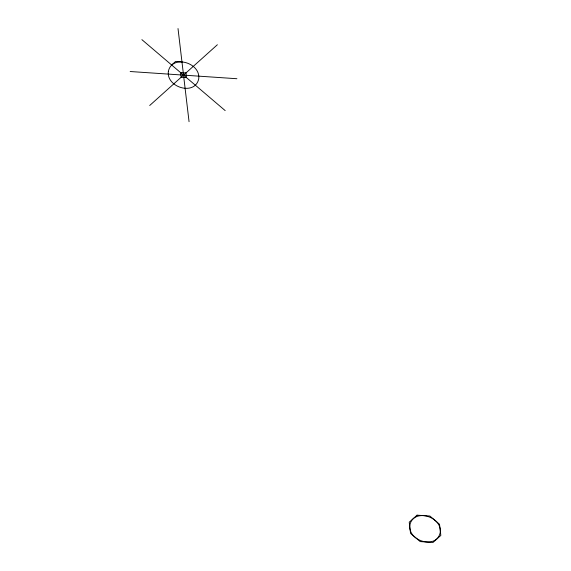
<?xml version="1.0" encoding="UTF-8"?>
<svg xmlns="http://www.w3.org/2000/svg" width="571" height="571" viewBox="0 0 571 571"><rect width="100%" height="100%" fill="white"/><g stroke="black" fill="none" stroke-linecap="round" stroke-linejoin="round"><path stroke-width="0.86" d="M171.643 64.994L175.554 61.475L181.963 61.911M149.695 105.499L217.373 44.738M130.159 71.518L236.908 78.727M141.886 39.642L225.181 110.603M178.009 28.55L189.058 121.694M168.345 71.432C166.218 87.549 195.196 96.106 198.722 78.812C200.849 62.696 171.871 54.138 168.345 71.432M409.85 525.113C407.723 541.229 436.701 549.787 440.227 532.493C442.347 516.384 413.375 507.826 409.85 525.113M417.058 515.163L409.236 522.194L410.556 533.378L420.192 541.586L433.018 542.45L440.841 535.42L439.513 524.235L429.877 516.027L417.058 515.163M185.925 72.974L180.586 72.61L181.143 77.271L186.481 77.627L185.925 72.974"/></g></svg>
